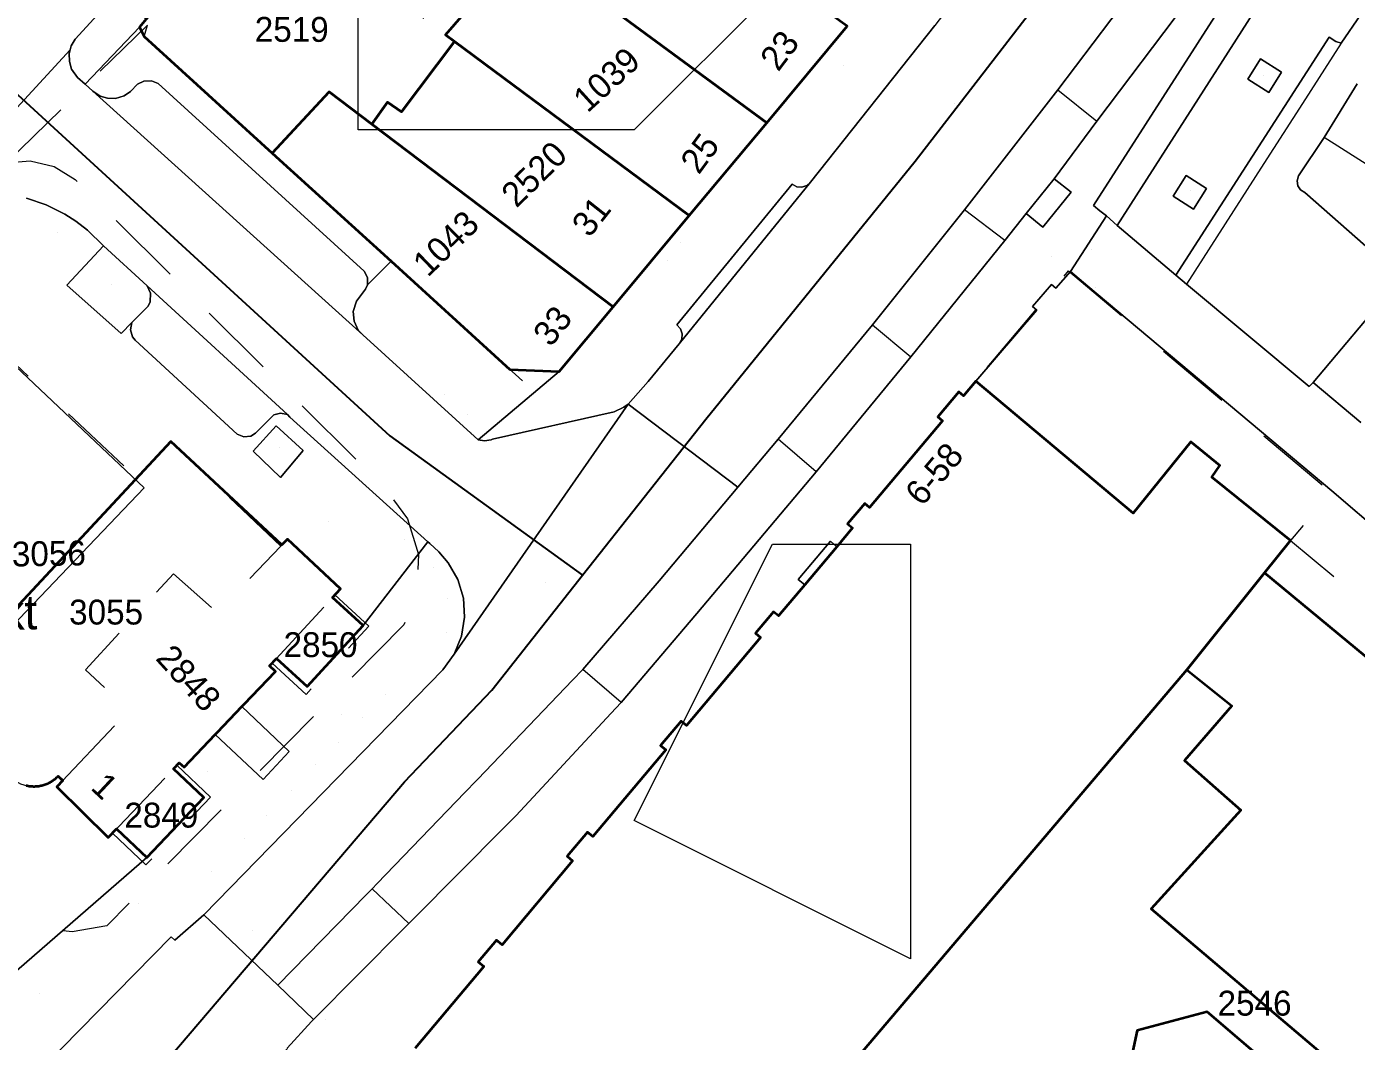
# Model space of a CAD drawing. Header units: metres. Extents: x 0 to 105485, y 0 to 425721.
# Drawn here: x 105230.5 to 105278.64, y 425529.51 to 425566.23 of the extents above; entities that cross this region are included whole.
import ezdxf
from ezdxf.enums import TextEntityAlignment as Align

# ---------------------------------------------------------------- set-up
doc = ezdxf.new("R2010")
doc.units = ezdxf.units.M
doc.header["$MEASUREMENT"] = 0
doc.linetypes.add('KG-PERCEEL-SO', pattern=[19, 5.5, -4, 5.5, -4])
for name, color, linetype, lineweight in [('B-XX-GR-BOOM-G', 90, 'Continuous', 13), ('B-XX-IE-AFVAL APART PLAATS-G', 7, 'Continuous', 18), ('B-XX-IE-MEUBILAIR-G', 7, 'Continuous', 18), ('B-XX-IE-MEUBILAIR_WEGMEUBILAIR-G', 7, 'Continuous', 18), ('B-XX-KG-GRENS_PERCEEL-G', 150, 'KG-PERCEEL-SO', 18), ('B-XX-KG-GRENS_PERCEEL-T', 150, 'KG-PERCEEL-SO', 18), ('B-XX-OG-BEBOUWING-G', 7, 'Continuous', 35), ('B-XX-OG-BEBOUWING_BORDES-G', 7, 'Continuous', 18), ('B-XX-OG-BEBOUWING_HUISNUMMER-T', 7, 'Continuous', 18), ('B-XX-OG-BEBOUWING_LUIFEL-G', 7, 'Continuous', 18), ('B-XX-OG-BEBOUWING_STRAATNAAM-T', 7, 'Continuous', 18), ('B-XX-OG-GRENS-G', 7, 'Continuous', 18), ('B-XX-OG-TERREIN_ERF-G', 7, 'Continuous', 18), ('B-XX-VH-GESLOTENVERHARDING_BETON-G', 10, 'Continuous', 18), ('B-XX-VH-ONVERHARD_ZAND-G', 210, 'Continuous', 18), ('B-XX-VH-OPENVERHARDING-G', 90, 'Continuous', 18), ('B-XX-VH-OPENVERHARDING_BETONSTRAATSTEEN-G', 90, 'Continuous', 18), ('B-XX-VH-OPENVERHARDING_STRAATBAKSTEEN-G', 90, 'Continuous', 18), ('B-XX-VW-MARKERING-G', 7, 'Continuous', 18)]:
    doc.layers.add(name, color=color, linetype=linetype, lineweight=lineweight)
doc.layers.add('GIS-WEGVAKKEN', color=2, linetype='Continuous')

msp = doc.modelspace()

# ---------------------------------------------------------------- linework, layer by layer
at = {"layer": 'B-XX-GR-BOOM-G', "color": 0, "true_color": 0x604a38}
for points in [[(105275.275, 425564.464, 3.093813522069064), (105275.275, 425564.464, 5.893813522069063)], [(105272.625, 425560.288, 3.116125170111648), (105272.625, 425560.288, 5.916125170111648)], [(105233.589, 425556.898, 2.4313490376471), (105233.589, 425556.898, 5.231349037647099)], [(105239.653, 425550.992, 2.434548382136636), (105239.653, 425550.992, 5.234548382136636)]]:
    msp.add_polyline3d(points, dxfattribs=at)
at = {"layer": 'B-XX-IE-AFVAL APART PLAATS-G', "color": 0, "true_color": 0x604a38}
msp.add_polyline3d([(105241.419, 425548.317, 2.446885861196382), (105241.419, 425548.317, 3.946885861196382)], dxfattribs=at)
at = {"layer": 'B-XX-IE-MEUBILAIR-G', "color": 0, "true_color": 0x604a38}
for points in [[(105260.085, 425564.831, 2.398664375323344), (105260.085, 425564.831, 3.898664375323344)], [(105264.098, 425563.447, 2.399770485976489), (105264.098, 425563.447, 3.899770485976489)], [(105231.637, 425558.791, 2.301174900069677), (105231.637, 425558.791, 5.301174900069677)], [(105254.158, 425558.437, 2.395441815503702), (105254.158, 425558.437, 3.895441815503702)], [(105267.587, 425557.909, 2.670716653931132), (105267.587, 425557.909, 4.170716653931132)], [(105269.054, 425558.156, 2.782729472370585), (105269.054, 425558.156, 5.782729472370585)], [(105253.685, 425557.767, 2.401691695979927), (105253.685, 425557.767, 3.901691695979927)], [(105269.181, 425556.788, 2.847032433424541), (105269.181, 425556.788, 4.347032433424541)], [(105253.004, 425553.386, 2.336884171403266), (105253.004, 425553.386, 3.836884171403266)], [(105245.636, 425552.922, 2.309213820652638), (105245.636, 425552.922, 5.309213820652639)], [(105246.45, 425552.182, 2.300498347566731), (105246.45, 425552.182, 5.30049834756673)], [(105246.597, 425551.542, 2.277430979513758), (105246.597, 425551.542, 3.777430979513758)], [(105243.923, 425548.587, 2.362271572435825), (105243.923, 425548.587, 3.862271572435825)], [(105244.2, 425547.664, 2.388174027602299), (105244.2, 425547.664, 5.388174027602298)], [(105245.216, 425546.653, 2.398061653956932), (105245.216, 425546.653, 5.398061653956931)], [(105249.302, 425546.103, 2.432228461934741), (105249.302, 425546.103, 3.932228461934741)], [(105245.748, 425545.537, 2.389730468725982), (105245.748, 425545.537, 5.389730468725983)], [(105245.715, 425544.295, 2.393076576513266), (105245.715, 425544.295, 5.393076576513266)], [(105245.42, 425542.805, 2.424092282200025), (105245.42, 425542.805, 3.924092282200025)], [(105243.497, 425542.07, 2.418452594898016), (105243.497, 425542.07, 5.418452594898016)], [(105241.901, 425541.352, 2.421313930120625), (105241.901, 425541.352, 3.921313930120625)], [(105242.673, 425541.216, 2.403612308854091), (105242.673, 425541.216, 5.403612308854091)], [(105241.776, 425540.319, 2.410239095755031), (105241.776, 425540.319, 5.410239095755031)], [(105237.07, 425539.268, 2.487539342536789), (105237.07, 425539.268, 3.987539342536789)], [(105240.964, 425539.519, 2.427236503366929), (105240.964, 425539.519, 5.427236503366929)], [(105240.078, 425538.598, 2.449203409618264), (105240.078, 425538.598, 5.449203409618264)], [(105239.195, 425537.69, 2.449492730859818), (105239.195, 425537.69, 5.449492730859818)], [(105238.374, 425536.85, 2.448035723415454), (105238.374, 425536.85, 5.448035723415455)], [(105237.18, 425535.658, 2.44397891438181), (105237.18, 425535.658, 5.443978914381811)], [(105234.556, 425534.501, 2.450154195384132), (105234.556, 425534.501, 3.950154195384132)], [(105238.685, 425533.535, 2.484228959400129), (105238.685, 425533.535, 3.984228959400129)], [(105230.987, 425531.26, 2.445292823365827), (105230.987, 425531.26, 3.945292823365827)]]:
    msp.add_polyline3d(points, dxfattribs=at)
at = {"layer": 'B-XX-IE-MEUBILAIR_WEGMEUBILAIR-G', "color": 0, "true_color": 0x604a38}
msp.add_polyline3d([(105241.334, 425530.311, 2.712088550290563), (105241.334, 425530.311, 4.212088550290563)], dxfattribs=at)
at = {"layer": 'B-XX-KG-GRENS_PERCEEL-G', "ltscale": 0.5, "flags": 128}
for points in [[(105238.884, 425571.044), (105245.666, 425565.942)], [(105245.666, 425565.942), (105248.51, 425569.223)], [(105248.51, 425569.223), (105257.295, 425562.757)], [(105229.774, 425561.299), (105234.881, 425566.288)], [(105239.394, 425561.658), (105234.765, 425565.871), (105234.881, 425566.288)], [(105257.295, 425562.757), (105260.209, 425566.25)], [(105242.996, 425562.704), (105243.569, 425563.502), (105244.079, 425563.149), (105245.993, 425565.691)], [(105245.666, 425565.942), (105245.993, 425565.691)], [(105245.993, 425565.691), (105254.491, 425559.397)], [(105239.394, 425561.658), (105241.452, 425563.871), (105242.996, 425562.704)], [(105242.996, 425562.704), (105251.737, 425556.097)], [(105254.491, 425559.397), (105256.829, 425562.199), (105257.295, 425562.757)], [(105229.774, 425561.299), (105230.631, 425561.379), (105231.504, 425561.178), (105232.264, 425560.7), (105243.511, 425549.496), (105244.287, 425548.424), (105244.687, 425547.126), (105244.637, 425545.791), (105244.159, 425544.585), (105233.404, 425533.687), (105232.149, 425533.478), (105230.908, 425533.618), (105229.755, 425534.092), (105217.646, 425546.338), (105217.448, 425547.139), (105217.525, 425547.957), (105217.879, 425548.684)], [(105239.394, 425561.658), (105249.048, 425552.874), (105251.737, 425556.097)], [(105251.737, 425556.097), (105254.099, 425558.928), (105254.491, 425559.397)], [(105254.073, 425521.274), (105244.567, 425529.265), (105247.05, 425532.218), (105246.846, 425532.388), (105247.512, 425533.178), (105247.715, 425533.009), (105250.269, 425536.047), (105250.072, 425536.211), (105250.809, 425537.085), (105251.005, 425536.922), (105253.641, 425540.057), (105253.45, 425540.215), (105254.2, 425541.104), (105254.389, 425540.947), (105257.066, 425544.131), (105256.883, 425544.283), (105257.537, 425545.058), (105257.719, 425544.907), (105260.396, 425548.091), (105260.22, 425548.237), (105260.845, 425548.978), (105261.019, 425548.832), (105263.657, 425551.97), (105263.488, 425552.11), (105264.25, 425553.014), (105264.417, 425552.874), (105267.043, 425555.997), (105266.881, 425556.131), (105267.56, 425556.936), (105267.72, 425556.802), (105268.216, 425557.393), (105277.722, 425549.372), (105276.248, 425547.633), (105292.889, 425533.864), (105306.141, 425522.926), (105304.731, 425520.592), (105297.566, 425511.957)], [(105229.062, 425544.068), (105222.087, 425550.658), (105227.489, 425556.474), (105234.492, 425549.899)], [(105234.492, 425549.899), (105235.725, 425551.224), (105239.706, 425547.434)], [(105229.062, 425544.068), (105234.492, 425549.899)], [(105231.797, 425538.932), (105234.223, 425541.508), (105232.632, 425542.954), (105235.82, 425546.434), (105237.409, 425545.018), (105239.706, 425547.434)], [(105239.706, 425547.434), (105239.948, 425547.689), (105241.869, 425545.889), (105241.664, 425545.666)], [(105239.396, 425543.201), (105241.664, 425545.666)], [(105241.664, 425545.666), (105242.893, 425544.536), (105240.625, 425542.07), (105239.396, 425543.201)], [(105239.396, 425543.201), (105239.301, 425543.098), (105239.512, 425542.892), (105236.205, 425539.44), (105236.025, 425539.587), (105235.944, 425539.502)], [(105231.645, 425539.108), (105231.42, 425538.921), (105231.157, 425538.793), (105230.87, 425538.731), (105230.578, 425538.739), (105230.296, 425538.817), (105230.04, 425538.96), (105229.826, 425539.159), (105229.665, 425539.404), (105229.567, 425539.68), (105229.538, 425539.972), (105229.579, 425540.261), (105229.688, 425540.533), (105229.859, 425540.771)], [(105231.797, 425538.932), (105231.645, 425539.108)], [(105233.609, 425537.045), (105235.944, 425539.502)], [(105235.944, 425539.502), (105237.155, 425538.352), (105234.82, 425535.895), (105233.609, 425537.045)], [(105233.609, 425537.045), (105233.457, 425536.886), (105231.595, 425538.717), (105231.797, 425538.932)]]:
    msp.add_lwpolyline(points, dxfattribs=at)
at = {"layer": 'B-XX-OG-BEBOUWING-G', "ltscale": 0.5}
for points in [[(105250.54, 425573.199), (105244.254, 425577.716), (105243.967, 425577.357), (105243.394, 425576.688), (105242.024, 425575.087), (105241.841, 425574.872), (105241.452, 425574.418), (105248.51, 425569.223), (105257.295, 425562.757), (105260.209, 425566.25)], [(105248.51, 425569.223), (105241.452, 425574.418), (105241.37, 425574.322), (105238.876, 425571.407), (105237.683, 425569.973), (105237.107, 425569.273), (105235.42, 425567.221), (105234.833, 425566.507), (105234.597, 425566.22), (105234.765, 425565.871), (105239.395, 425561.659), (105241.452, 425563.871), (105242.996, 425562.704), (105243.569, 425563.502), (105244.079, 425563.149), (105245.993, 425565.691), (105245.663, 425565.939)], [(105257.295, 425562.757), (105248.51, 425569.223), (105245.663, 425565.939), (105245.993, 425565.691), (105254.491, 425559.397)], [(105245.993, 425565.691), (105244.079, 425563.149), (105243.569, 425563.502), (105242.996, 425562.704), (105251.737, 425556.097), (105254.491, 425559.397)], [(105247.997, 425553.831), (105249.784, 425553.756), (105251.737, 425556.097), (105242.996, 425562.704), (105241.452, 425563.871), (105239.395, 425561.659), (105243.696, 425557.745)], [(105272.505, 425542.956), (105274.124, 425541.659), (105272.413, 425539.68), (105274.453, 425537.88), (105271.207, 425534.31), (105297.211, 425512.258), (105297.344, 425512.145), (105297.566, 425511.957), (105304.731, 425520.592), (105302.663, 425522.242), (105303.399, 425523.231), (105275.305, 425546.463)], [(105270.53, 425529.116), (105270.133, 425527.363), (105272.771, 425525.181), (105275.295, 425526.006), (105275.662, 425528.51), (105273.233, 425530.575), (105270.707, 425529.899)]]:
    msp.add_lwpolyline(points, close=True, dxfattribs=at)
for points in [[(105254.073, 425521.274), (105272.505, 425542.956), (105275.305, 425546.463), (105276.248, 425547.633), (105273.4, 425549.932), (105273.694, 425550.351), (105272.645, 425551.206), (105270.552, 425548.628), (105264.86, 425553.4), (105264.417, 425552.874), (105264.25, 425553.014), (105263.488, 425552.11), (105263.657, 425551.97), (105261.019, 425548.832), (105260.845, 425548.978), (105260.22, 425548.237), (105260.396, 425548.091), (105259.827, 425547.414), (105258.669, 425546.037), (105257.719, 425544.907), (105257.537, 425545.058), (105256.883, 425544.283), (105257.066, 425544.131), (105254.389, 425540.947), (105254.2, 425541.104), (105253.45, 425540.215), (105253.641, 425540.057), (105251.005, 425536.922), (105250.809, 425537.085), (105250.072, 425536.211), (105250.269, 425536.047), (105247.715, 425533.009), (105247.512, 425533.178), (105246.846, 425532.388), (105247.05, 425532.218), (105244.567, 425529.265)], [(105230.4888224133, 425538.7738182286), (105230.5260506182, 425538.7655493003), (105230.5635189812, 425538.7584474568), (105230.6011909243, 425538.7525196309), (105230.6390296704, 425538.7477716098), (105230.6769982798, 425538.7442080287), (105230.715059686, 425538.7418323663), (105230.7531767318, 425538.7406469422), (105230.7913122058, 425538.7406529133), (105230.8294288785, 425538.741850274), (105230.8674895389, 425538.7442378553), (105230.9054570305, 425538.7478133262), (105230.9432942879, 425538.7525731965), (105230.9809643728, 425538.7585128192), (105231.01843051, 425538.7656263959), (105231.0556561236, 425538.7739069819), (105231.0926048724, 425538.7833464934), (105231.1292406854, 425538.7939357152), (105231.1655277972, 425538.8056643096), (105231.2014307829, 425538.8185208267), (105231.2369145924, 425538.8324927154), (105231.271944585, 425538.8475663358), (105231.3064865629, 425538.8637269723), (105231.3405068048, 425538.8809588483), (105231.3739720988, 425538.8992451414), (105231.4068497745, 425538.9185679995), (105231.4391077355, 425538.9389085591), (105231.4707144902, 425538.9602469628), (105231.5016391827, 425538.9825623791), (105231.5318516231, 425539.0058330228), (105231.5613223167, 425539.0300361761), (105231.590022493, 425539.055148211), (105231.6179241337, 425539.0811446118), (105231.645, 425539.108), (105231.645, 425539.108), (105231.814, 425538.95), (105231.595, 425538.717), (105233.457, 425536.886), (105233.76, 425537.205), (105234.855, 425536.164), (105236.915, 425538.331), (105235.82, 425539.372), (105236.025, 425539.587), (105236.205, 425539.44), (105237.331, 425540.615), (105237.414, 425540.702), (105238.299, 425541.626), (105238.383, 425541.714), (105239.512, 425542.892), (105239.301, 425543.098), (105239.553, 425543.372), (105240.657, 425542.357), (105242.682, 425544.557), (105241.578, 425545.573), (105241.869, 425545.889), (105239.948, 425547.689), (105239.748, 425547.479), (105235.725, 425551.224), (105227.788, 425542.699)]]:
    msp.add_lwpolyline(points, dxfattribs=at)
at = {"layer": 'B-XX-OG-BEBOUWING_BORDES-G', "ltscale": 0.5}
msp.add_lwpolyline([(105238.299, 425541.626), (105237.331, 425540.615), (105239.07, 425538.986), (105240.007, 425540.007)], close=True, dxfattribs=at)
at = {"layer": 'B-XX-OG-BEBOUWING_LUIFEL-G', "ltscale": 0.5}
msp.add_lwpolyline([(105227.436, 425556.452), (105221.985, 425550.631), (105229.239, 425543.771), (105234.763, 425549.542)], close=True, dxfattribs=at)
at = {"layer": 'B-XX-OG-GRENS-G'}
for points in [[(105242.5, 425577.5, 2.231153011322021), (105257.5, 425577.5, 2.447335243225098), (105257.5, 425567.5, 2.451533079147339), (105252.5, 425562.5, 2.437561988830566), (105242.5, 425562.5, 2.476922988891602)], [(105257.5, 425547.5, 2.745693922042847), (105262.5, 425547.5, 2.814187526702881), (105262.5, 425532.5, 3.29046106338501), (105252.5, 425537.5, 2.774728298187256)]]:
    msp.add_polyline3d(points, close=True, dxfattribs=at)
at = {"layer": 'B-XX-OG-TERREIN_ERF-G', "ltscale": 0.5}
for points in [[(105268.72, 425525.296), (105270.056, 425525.784), (105279.474, 425517.796), (105280.522, 425516.907), (105283.935, 425514.053), (105292.591, 425506.814), (105293.402, 425507.77), (105293.559, 425507.641), (105297.344, 425512.145), (105297.211, 425512.258), (105271.207, 425534.31), (105274.453, 425537.88), (105272.413, 425539.68), (105274.124, 425541.659), (105272.505, 425542.956), (105254.073, 425521.274), (105256.352, 425519.328), (105257.621, 425520.797), (105260.066, 425520.431), (105260.86, 425517.995), (105259.681, 425516.556), (105260.626, 425515.737), (105261.997, 425517.32)], [(105270.53, 425529.116), (105270.707, 425529.899), (105273.233, 425530.575), (105275.662, 425528.51), (105275.295, 425526.006), (105272.771, 425525.181), (105270.133, 425527.363)]]:
    msp.add_lwpolyline(points, close=True, dxfattribs=at)
at = {"layer": 'B-XX-VH-GESLOTENVERHARDING_BETON-G', "ltscale": 0.5}
msp.add_lwpolyline([(105259.827, 425547.414), (105259.597, 425547.61), (105258.426, 425546.226), (105258.669, 425546.037)], close=True, dxfattribs=at)
at = {"layer": 'B-XX-VH-ONVERHARD_ZAND-G', "ltscale": 0.5}
for points in [[(105274.706, 425564.329), (105275.466, 425563.848), (105275.932, 425564.584), (105275.171, 425565.065)], [(105272.001, 425560.099), (105272.737, 425559.627), (105273.215, 425560.373), (105272.479, 425560.845)], [(105233.291, 425558.297), (105231.964, 425556.883), (105233.929, 425555.124), (105234.312, 425555.524), (105234.908, 425556.114), (105234.979, 425556.273), (105234.991, 425556.591), (105234.87, 425556.848)], [(105240.518, 425550.9), (105239.533, 425551.786), (105238.703, 425550.868), (105239.692, 425549.921)]]:
    msp.add_lwpolyline(points, close=True, dxfattribs=at)
at = {"layer": 'B-XX-VH-OPENVERHARDING-G', "ltscale": 0.5}
for points in [[(105274.232, 425572.682), (105277.278, 425577.13), (105281.956, 425584.515), (105282.538, 425585.434), (105278.317, 425587.956), (105276.419, 425584.876), (105273.281, 425580.059), (105269.636, 425574.746), (105269.11, 425574.016), (105267.13, 425571.186), (105263.379, 425566.275), (105258.88, 425560.602), (105254.13, 425554.753), (105253.004, 425553.386), (105252.283, 425552.577), (105256.243, 425549.562), (105257.704, 425551.305), (105261.128, 425555.448), (105264.453, 425559.604), (105267.828, 425563.942), (105271.027, 425568.182)], [(105285.667, 425577.652), (105283.924, 425578.79), (105284.578, 425579.793), (105286.058, 425578.821), (105288.524, 425582.712), (105287.276, 425583.444), (105286.238, 425581.87), (105285.079, 425582.629), (105269.974, 425559.033), (105272.098, 425557.236), (105277.655, 425565.852), (105277.891, 425565.693), (105278.084, 425565.632), (105278.797, 425566.674), (105278.379, 425566.933), (105285.339, 425577.837)], [(105285.079, 425582.629), (105284.674, 425582.894), (105284.433, 425583.052), (105284.179, 425583.219), (105269.127, 425559.755), (105269.347, 425559.569), (105269.597, 425559.383), (105269.974, 425559.033)], [(105237.107, 425569.273), (105236.745, 425569.556), (105237.359, 425570.29), (105237.683, 425569.973), (105238.876, 425571.407), (105238.39, 425571.824), (105238.247, 425571.902), (105237.978, 425571.91), (105237.768, 425571.788), (105232.266, 425565.784), (105232.121, 425565.537), (105232.085, 425565.399), (105232.048, 425565.26), (105232.052, 425564.974), (105232.134, 425564.7), (105232.341, 425564.398), (105232.62, 425564.147), (105234.597, 425566.22), (105234.833, 425566.507), (105234.464, 425566.782), (105235.045, 425567.493), (105235.42, 425567.221)], [(105234.597, 425566.22), (105232.62, 425564.147), (105232.899, 425563.896), (105233.165, 425563.721), (105233.437, 425563.641), (105233.721, 425563.638), (105234.032, 425563.73), (105234.269, 425563.885), (105234.523, 425564.151), (105234.745, 425564.262), (105235.028, 425564.273), (105235.261, 425564.177), (105242.729, 425557.38), (105242.848, 425557.15), (105242.842, 425556.891), (105243.696, 425557.745), (105239.395, 425561.659), (105234.765, 425565.871)], [(105274.706, 425564.329), (105275.171, 425565.065), (105275.932, 425564.584), (105275.466, 425563.848)], [(105235.261, 425564.177), (105235.028, 425564.273), (105234.745, 425564.262), (105234.523, 425564.151), (105234.269, 425563.885), (105234.032, 425563.73), (105233.721, 425563.638), (105233.437, 425563.641), (105233.165, 425563.721), (105232.899, 425563.896), (105242.673, 425555.075), (105242.511, 425555.25), (105242.357, 425555.57), (105242.326, 425555.925), (105242.441, 425556.302), (105242.77, 425556.734), (105242.842, 425556.891), (105242.848, 425557.15), (105242.729, 425557.38)], [(105268.31, 425560.249), (105267.693, 425560.73), (105266.683, 425559.469), (105267.291, 425558.98)], [(105272.001, 425560.099), (105272.479, 425560.845), (105273.215, 425560.373), (105272.737, 425559.627)], [(105258.88, 425560.602), (105258.749, 425560.482), (105258.569, 425560.42), (105258.38, 425560.436), (105258.213, 425560.528), (105254.045, 425555.437), (105254.176, 425555.295), (105254.238, 425555.113), (105254.222, 425554.922), (105254.13, 425554.753)], [(105243.696, 425557.745), (105242.842, 425556.891), (105242.77, 425556.734), (105242.441, 425556.302), (105242.326, 425555.925), (105242.357, 425555.57), (105242.511, 425555.25), (105242.673, 425555.075), (105246.847, 425551.28), (105249.784, 425553.756), (105247.997, 425553.831)], [(105234.87, 425556.848), (105234.991, 425556.591), (105234.979, 425556.273), (105234.908, 425556.114), (105234.312, 425555.524), (105234.268, 425555.261), (105234.337, 425555.014), (105234.438, 425554.888), (105238.126, 425551.482), (105238.365, 425551.384), (105238.621, 425551.412), (105238.792, 425551.518), (105239.449, 425552.185), (105239.694, 425552.25), (105239.949, 425552.199)], [(105250.639, 425542.975), (105253.405, 425546.177), (105256.243, 425549.562), (105252.283, 425552.577), (105245.975, 425543.525), (105245.568, 425542.957), (105236.924, 425534.086), (105239.593, 425531.54), (105242.8, 425534.814), (105243.016, 425535.035), (105243.195, 425535.221), (105246.371, 425538.519), (105246.788, 425538.952), (105246.84, 425539.006), (105250.264, 425542.584)], [(105238.703, 425550.868), (105239.533, 425551.786), (105240.518, 425550.9), (105239.692, 425549.921)], [(105238.299, 425541.626), (105237.414, 425540.702), (105237.331, 425540.615), (105239.07, 425538.986), (105240.007, 425540.007)]]:
    msp.add_lwpolyline(points, close=True, dxfattribs=at)
for points in [[(105244.567, 425529.265), (105247.05, 425532.218), (105246.846, 425532.388), (105247.512, 425533.178), (105247.715, 425533.009), (105250.269, 425536.047), (105250.072, 425536.211), (105250.809, 425537.085), (105251.005, 425536.922), (105253.641, 425540.057), (105253.45, 425540.215), (105254.2, 425541.104), (105254.389, 425540.947), (105257.066, 425544.131), (105256.883, 425544.283), (105257.537, 425545.058), (105257.719, 425544.907), (105258.669, 425546.037), (105258.426, 425546.226), (105259.597, 425547.61), (105259.827, 425547.414), (105260.396, 425548.091), (105260.22, 425548.237), (105260.845, 425548.978), (105261.019, 425548.832), (105263.657, 425551.97), (105263.488, 425552.11), (105264.25, 425553.014), (105264.417, 425552.874), (105264.86, 425553.4), (105267.076, 425555.969), (105266.916, 425556.105), (105267.605, 425556.901), (105267.759, 425556.769), (105268.286, 425557.371), (105269.597, 425559.383), (105269.347, 425559.569), (105269.127, 425559.755), (105284.179, 425583.219)], [(105285.339, 425577.837), (105278.379, 425566.933), (105278.797, 425566.674), (105278.084, 425565.632), (105277.891, 425565.693), (105277.655, 425565.852), (105272.098, 425557.236), (105272.491, 425556.918), (105276.93, 425553.207), (105277.067, 425553.361), (105279.957, 425556.777)], [(105278.77, 425576.084), (105275.681, 425571.628), (105272.485, 425567.111), (105269.245, 425562.816), (105267.693, 425560.73), (105268.31, 425560.249), (105267.291, 425558.98), (105266.683, 425559.469), (105265.91, 425558.49), (105262.505, 425554.285), (105259.078, 425550.125), (105254.762, 425544.992), (105252.02, 425541.772), (105251.653, 425541.377), (105248.224, 425537.682), (105248.17, 425537.628), (105247.768, 425537.224), (105244.547, 425533.988), (105244.339, 425533.779), (105244.145, 425533.583), (105240.888, 425530.305), (105240.819, 425530.236), (105239.933, 425529.268)], [(105226.421, 425559.26), (105232.085, 425565.399), (105232.121, 425565.537), (105232.266, 425565.784), (105237.768, 425571.788)], [(105271.027, 425568.182), (105267.828, 425563.942), (105264.453, 425559.604), (105261.128, 425555.448), (105257.704, 425551.305), (105256.243, 425549.562), (105253.405, 425546.177), (105250.639, 425542.975), (105250.264, 425542.584), (105246.84, 425539.006), (105246.788, 425538.952), (105246.371, 425538.519), (105243.195, 425535.221), (105243.016, 425535.035), (105242.8, 425534.814), (105239.593, 425531.54), (105240.888, 425530.305), (105244.145, 425533.583), (105244.339, 425533.779), (105244.547, 425533.988), (105247.768, 425537.224), (105248.17, 425537.628), (105248.224, 425537.682), (105251.653, 425541.377), (105252.02, 425541.772), (105254.762, 425544.992), (105259.078, 425550.125), (105262.505, 425554.285), (105265.91, 425558.49), (105266.683, 425559.469), (105267.693, 425560.73), (105269.245, 425562.816), (105272.485, 425567.111)], [(105260.209, 425566.25), (105257.295, 425562.757), (105254.491, 425559.397), (105251.737, 425556.097), (105249.784, 425553.756), (105246.847, 425551.28), (105247.082, 425551.241), (105247.317, 425551.281), (105247.369, 425551.301), (105251.776, 425552.289), (105252.126, 425552.465), (105252.283, 425552.577), (105253.004, 425553.386), (105254.13, 425554.753), (105254.222, 425554.922), (105254.238, 425555.113), (105254.176, 425555.295), (105254.045, 425555.437), (105258.213, 425560.528), (105258.38, 425560.436), (105258.569, 425560.42), (105258.749, 425560.482), (105258.88, 425560.602), (105263.379, 425566.275)], [(105230.501, 425560.021), (105231.214, 425559.782), (105231.889, 425559.45), (105232.286, 425559.196), (105232.711, 425558.867), (105233.291, 425558.297), (105234.87, 425556.848), (105239.949, 425552.199), (105240.038, 425552.099), (105245.025, 425547.592), (105245.101, 425547.523), (105245.42, 425547.222), (105245.763, 425546.832), (105246.111, 425546.226), (105246.313, 425545.551), (105246.357, 425544.86), (105246.243, 425544.17), (105245.975, 425543.525), (105252.283, 425552.577), (105252.126, 425552.465), (105251.776, 425552.289), (105247.369, 425551.301), (105247.317, 425551.281), (105247.082, 425551.241), (105246.847, 425551.28), (105242.673, 425555.075), (105232.899, 425563.896), (105232.62, 425564.147), (105232.341, 425564.398), (105232.134, 425564.7), (105232.052, 425564.974), (105232.048, 425565.26), (105232.085, 425565.399), (105226.421, 425559.26)], [(105278.662, 425564.161), (105277.469, 425562.226), (105276.539, 425560.832), (105276.488, 425560.658), (105276.517, 425560.478), (105276.619, 425560.328), (105276.775, 425560.234), (105279.887, 425557.489)], [(105279.887, 425557.489), (105276.775, 425560.234), (105276.619, 425560.328), (105276.517, 425560.478), (105276.488, 425560.658), (105276.539, 425560.832), (105277.469, 425562.226), (105278.662, 425564.161)], [(105227.788, 425542.699), (105235.725, 425551.224), (105239.748, 425547.479), (105239.948, 425547.689), (105241.869, 425545.889), (105241.578, 425545.573), (105242.682, 425544.557), (105245.025, 425547.592), (105240.038, 425552.099), (105239.949, 425552.199), (105239.694, 425552.25), (105239.449, 425552.185), (105238.792, 425551.518), (105238.621, 425551.412), (105238.365, 425551.384), (105238.126, 425551.482), (105234.438, 425554.888), (105234.337, 425555.014), (105234.268, 425555.261), (105234.312, 425555.524), (105233.929, 425555.124), (105231.964, 425556.883), (105233.291, 425558.297), (105232.711, 425558.867), (105232.286, 425559.196), (105231.889, 425559.45), (105231.214, 425559.782), (105230.501, 425560.021)], [(105278.793, 425551.912), (105277.067, 425553.361), (105276.93, 425553.207), (105272.491, 425556.918), (105272.098, 425557.236), (105269.974, 425559.033), (105269.597, 425559.383), (105268.286, 425557.371), (105268.918, 425556.841), (105277.749, 425549.43), (105281.583, 425546.149)], [(105298.994, 425528.814), (105293.274, 425533.526), (105290.968, 425535.482), (105289.291, 425536.872), (105287.009, 425538.786), (105285.291, 425540.24), (105283.01, 425542.155), (105280.264, 425544.379), (105281.583, 425546.149), (105277.749, 425549.43), (105268.918, 425556.841), (105268.286, 425557.371), (105267.759, 425556.769), (105267.605, 425556.901), (105266.916, 425556.105), (105267.076, 425555.969), (105264.86, 425553.4), (105270.552, 425548.628), (105272.645, 425551.206), (105273.694, 425550.351), (105273.4, 425549.932), (105276.248, 425547.633), (105275.305, 425546.463), (105303.399, 425523.231)], [(105279.957, 425556.777), (105277.067, 425553.361), (105278.793, 425551.912)], [(105225.608, 425528.126), (105234.855, 425536.164), (105233.76, 425537.205), (105233.457, 425536.886), (105231.595, 425538.717), (105231.814, 425538.95), (105231.645, 425539.108), (105231.645, 425539.108), (105231.6179241337, 425539.0811446118), (105231.590022493, 425539.055148211), (105231.5613223167, 425539.0300361761), (105231.5318516231, 425539.0058330228), (105231.5016391827, 425538.9825623791), (105231.4707144902, 425538.9602469628), (105231.4391077355, 425538.9389085591), (105231.4068497745, 425538.9185679995), (105231.3739720988, 425538.8992451414), (105231.3405068048, 425538.8809588483), (105231.3064865629, 425538.8637269723), (105231.271944585, 425538.8475663358), (105231.2369145924, 425538.8324927154), (105231.2014307829, 425538.8185208267), (105231.1655277972, 425538.8056643096), (105231.1292406854, 425538.7939357152), (105231.0926048724, 425538.7833464934), (105231.0556561236, 425538.7739069819), (105231.01843051, 425538.7656263959), (105230.9809643728, 425538.7585128192), (105230.9432942879, 425538.7525731965), (105230.9054570305, 425538.7478133262), (105230.8674895389, 425538.7442378553), (105230.8294288785, 425538.741850274), (105230.7913122058, 425538.7406529133), (105230.7531767318, 425538.7406469422), (105230.715059686, 425538.7418323663), (105230.6769982798, 425538.7442080287), (105230.6390296704, 425538.7477716098), (105230.6011909243, 425538.7525196309), (105230.5635189812, 425538.7584474568), (105230.5260506182, 425538.7655493003), (105230.4888224133, 425538.7738182286)]]:
    msp.add_lwpolyline(points, dxfattribs=at)
at = {"layer": 'B-XX-VH-OPENVERHARDING_BETONSTRAATSTEEN-G', "ltscale": 0.5}
msp.add_lwpolyline([(105239.576, 425528.862), (105239.953, 425529.249), (105239.933, 425529.268), (105240.819, 425530.236), (105240.888, 425530.305), (105239.593, 425531.54), (105236.924, 425534.086), (105235.876, 425533.176), (105235.741, 425533.296), (105229.803, 425527.251), (105229.717, 425527.371), (105228.926, 425526.581), (105228.825, 425526.479), (105229.533, 425525.791), (105231.267, 425524.108), (105233.311, 425522.123), (105234.178, 425522.995), (105239.838, 425528.606)], close=True, dxfattribs=at)
at = {"layer": 'B-XX-VH-OPENVERHARDING_STRAATBAKSTEEN-G', "ltscale": 0.5}
msp.add_lwpolyline([(105229.803, 425527.251), (105235.741, 425533.296), (105235.876, 425533.176), (105236.924, 425534.086), (105245.568, 425542.957), (105245.975, 425543.525), (105246.243, 425544.17), (105246.357, 425544.86), (105246.313, 425545.551), (105246.111, 425546.226), (105245.763, 425546.832), (105245.42, 425547.222), (105245.101, 425547.523), (105245.025, 425547.592), (105242.682, 425544.557), (105240.657, 425542.357), (105239.553, 425543.372), (105239.301, 425543.098), (105239.512, 425542.892), (105238.383, 425541.714), (105238.299, 425541.626), (105240.007, 425540.007), (105239.07, 425538.986), (105237.331, 425540.615), (105236.205, 425539.44), (105236.025, 425539.587), (105235.82, 425539.372), (105236.915, 425538.331), (105234.855, 425536.164), (105225.608, 425528.126)], dxfattribs=at)
at = {"layer": 'B-XX-VW-MARKERING-G', "color": 0, "ltscale": 0.5, "true_color": 0x808080}
for points in [[(105278.084, 425565.632, 3.132767266891168), (105276.68575, 425563.4535, 3.16196568685258), (105275.2875, 425561.275, 3.168198773537792), (105273.88925, 425559.0965, 3.171729362049968), (105272.491, 425556.918, 3.064842118697447)], [(105267.828, 425563.942, 2.46888905388443), (105269.245, 425562.816, 2.634556963997169)], [(105281.771, 425559.498, 3.005082263680412), (105279.62, 425560.862, 3.032950036335285), (105277.469, 425562.226, 3.197642160883504)], [(105265.91, 425558.49, 2.63585733510715), (105264.453, 425559.604, 2.448475792321254)], [(105261.128, 425555.448, 2.489798132324647), (105262.505, 425554.285, 2.598908033256788)], [(105259.078, 425550.125, 2.644158376961667), (105257.704, 425551.305, 2.485637256834555)], [(105252.02, 425541.772, 2.687746078243328), (105250.639, 425542.975, 2.535640809645936)], [(105244.339, 425533.779, 2.704032002536917), (105243.016, 425535.035, 2.548094937077361)]]:
    msp.add_polyline3d(points, dxfattribs=at)
at = {"layer": 'GIS-WEGVAKKEN'}
for points in [[(105250.6242999993, 425546.3797000014), (105255.09, 425552.03), (105262.67, 425561.37), (105268.64, 425569.11), (105272.42, 425574.43), (105276.94, 425581.18), (105280.77, 425587.22), (105284.564, 425593.5417000019)], [(105228.7292999998, 425565.0901000015), (105243.65, 425551.42), (105250.6242999993, 425546.3797000014)], [(105194.1440999992, 425488.5993000008), (105199.01, 425493.21), (105217.3, 425511.67), (105228.03, 425521.23), (105235.03, 425528.17), (105244.18, 425538.9), (105247.34, 425542.22), (105250.6242999993, 425546.3797000014)]]:
    msp.add_lwpolyline(points, dxfattribs=at)

# ---------------------------------------------------------------- texts
at = {"layer": 'B-XX-KG-GRENS_PERCEEL-T'}
for s, p in [('2519', (105240.1018298223, 425566.1339489484)), ('3055', (105233.3826646319, 425545.0467518082)), ('2850', (105241.1444458745, 425543.868146004)), ('2849', (105235.382, 425537.6985)), ('2546', (105274.9518204569, 425530.8931470065))]:
    msp.add_text(s, height=0.9, dxfattribs=at).set_placement(p, align=Align.MIDDLE_CENTER)
for s, rotation, p in [('1039', 42.40000000000001, (105251.4932119921, 425564.3222501389)), ('2520', 44.6, (105248.871724502, 425560.9028950679)), ('1043', 44.10000000000001, (105245.6766533122, 425558.3960028114)), ('3056', 1, (105231.3095580075, 425547.1666563495)), ('2848', 312.3, (105236.3745567871, 425542.6622185471))]:
    msp.add_text(s, height=0.9, rotation=rotation, dxfattribs=at).set_placement(p, align=Align.MIDDLE_CENTER)
at = {"layer": 'B-XX-OG-BEBOUWING_HUISNUMMER-T'}
for s, rotation, p in [('23', 52.90000152587891, (105257.755, 425565.377)), ('25', 53.70000076293946, (105254.869, 425561.654)), ('31', 51.70000076293945, (105250.941, 425559.369)), ('33', 52.00000000000001, (105249.538, 425555.411)), ('6-58', 50, (105263.351, 425550.051)), ('1', 316.9000015258789, (105233.336, 425538.757))]:
    msp.add_text(s, height=0.9, rotation=rotation, dxfattribs=at).set_placement(p, align=Align.MIDDLE_CENTER)
at = {"layer": 'B-XX-OG-BEBOUWING_STRAATNAAM-T'}
msp.add_text('Vismarkt', height=1.25, rotation=1, dxfattribs=at).set_placement((105227.639, 425544.992), align=Align.MIDDLE_CENTER)

doc.saveas('drawing.dxf')
